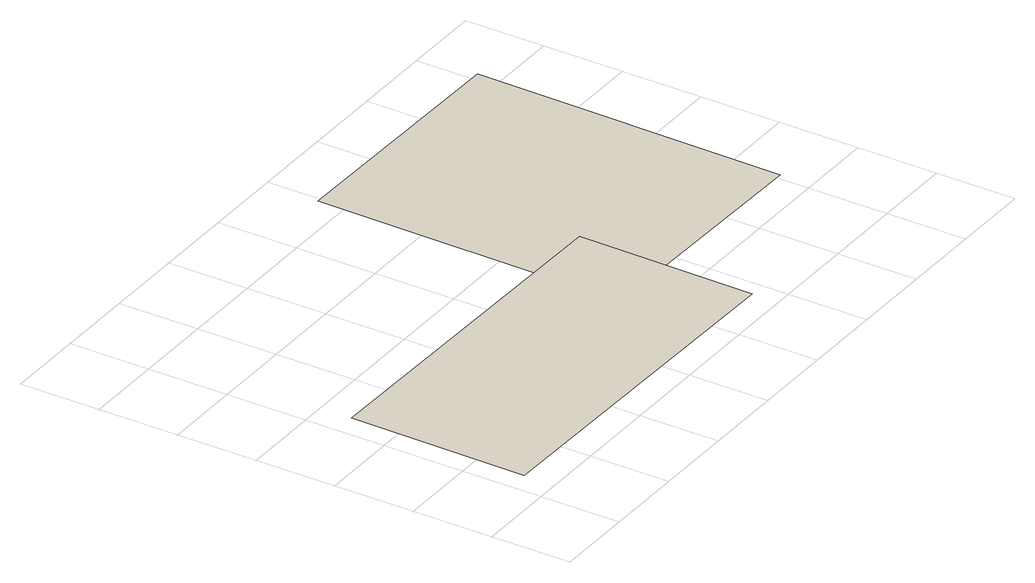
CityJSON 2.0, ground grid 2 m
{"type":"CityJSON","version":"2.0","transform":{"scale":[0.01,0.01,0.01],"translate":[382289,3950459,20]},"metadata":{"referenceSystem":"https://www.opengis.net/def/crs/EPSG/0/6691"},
"CityObjects":{
"building1":{"type":"Building","geometry":[{"type":"MultiSurface","lod":"0","boundaries":[[[0,1,2,3]]]}]},
"building2":{"type":"Building","geometry":[{"type":"MultiSurface","lod":"0","boundaries":[[[4,5,6,7]]]}]}
},
"vertices":[
[961,66,0],[967,509,0],[62,521,0],[56,78,0],
[1416,281,0],[1426,1058,0],[793,1066,0],[783,290,0]
]}
